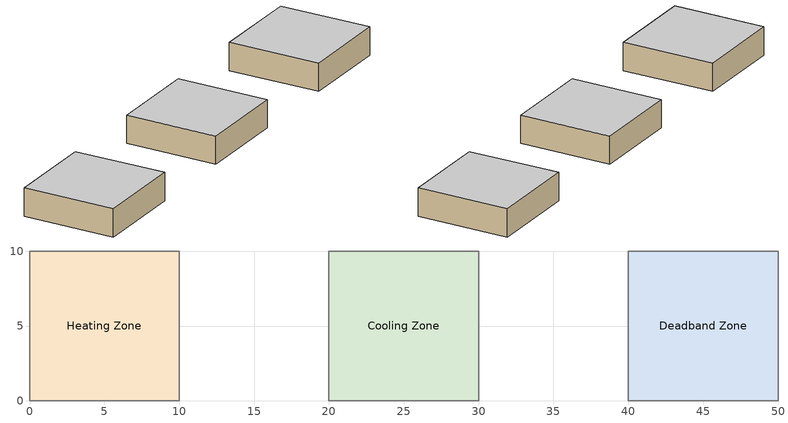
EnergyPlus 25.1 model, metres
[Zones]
Heating Zone
 floor adiabatic (Adiabatic Construction): 0,10 10,10 10,0 0,0 z0
 wall adiabatic (Adiabatic Construction): 0,0 10,0 10,10 0,10 0,0 z0:3
 ceiling adiabatic (Adiabatic Construction): 0,10 0,0 10,0 10,10 z3
Cooling Zone
 floor adiabatic (Adiabatic Construction): 20,10 30,10 30,0 20,0 z0
 wall adiabatic (Adiabatic Construction): 20,0 30,0 30,10 20,10 20,0 z0:3
 ceiling adiabatic (Adiabatic Construction): 20,10 20,0 30,0 30,10 z3
Deadband Zone
 floor adiabatic (Adiabatic Construction): 40,10 50,10 50,0 40,0 z0
 wall adiabatic (Adiabatic Construction): 40,0 50,0 50,10 40,10 40,0 z0:3
 ceiling adiabatic (Adiabatic Construction): 40,10 40,0 50,0 50,10 z3
[Building]
NexusEP Ideal Loads Check: 0, Suburbs, 0.04, 0.4, MinimalShadowing, 25, 6
[Material]
Adiabatic Layer: MediumRough, 0.001, 1, 1, 100, 0.9, 0.7, 0.7
[Construction]
Adiabatic Construction: Adiabatic Layer
[Zone]
Heating Zone: 0, 0, 0, 0, 1, 1, 3, 300, 100
Cooling Zone: 0, 20, 0, 0, 1, 1, 3, 300, 100
Deadband Zone: 0, 40, 0, 0, 1, 1, 3, 300, 100
[OtherEquipment]
Constant Heat Loss: None, Heating Zone, Always On, EquipmentLevel, -1000, , , 0, 0, 0
Constant Sensible Gain: None, Cooling Zone, Always On, EquipmentLevel, 1500, , , 0, 0, 0
[HVACTemplate:Thermostat]
Ideal Thermostat: Heating Setpoint, , Cooling Setpoint
[HVACTemplate:Zone:IdealLoadsAirSystem]
Heating Zone; Cooling Zone; Deadband Zone: Ideal Thermostat, Always On, 50, 13, 0.0156, 0.0077, NoLimit, , , NoLimit, , , , , None, , , None
[Schedule:Compact]
Always On: Any Number, Through: 12/31, For: AllDays, Until: 24:00, 1
Heating Setpoint: Temperature, Through: 12/31, For: AllDays, Until: 24:00, 20
Cooling Setpoint: Temperature, Through: 12/31, For: AllDays, Until: 24:00, 24
